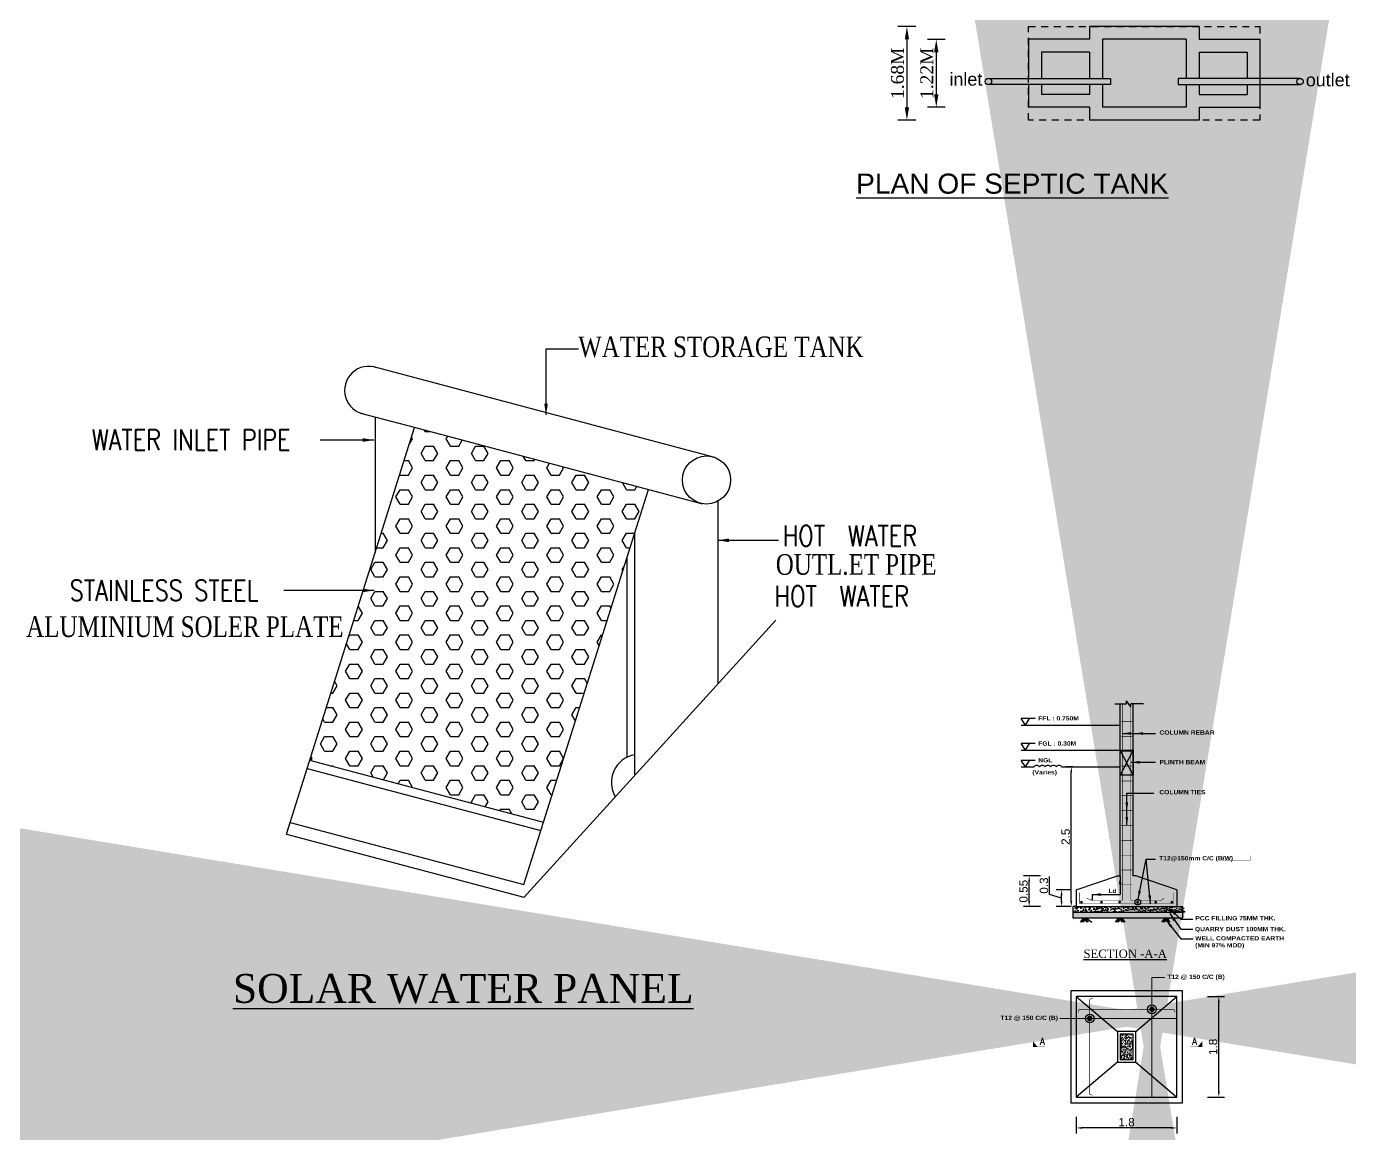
# Model space of a CAD drawing. Header units: metres. Extents: x 0 to 2048, y 111 to 219.
# Drawn here: x 2002.09 to 2025.77, y 164.36 to 184.17 of the extents above; entities that cross this region are included whole.
import ezdxf
from ezdxf.enums import TextEntityAlignment as Align

# ---------------------------------------------------------------- set-up
doc = ezdxf.new("R2010")
doc.units = ezdxf.units.M
doc.header["$LTSCALE"] = 0.5
doc.header["$MEASUREMENT"] = 0
doc.header["$PDMODE"] = 3
for name, pattern in [('$0$HIDDEN', [0.375, 0.25, -0.125]), ('( Dashed )', [0.75, 0.5, -0.25]), ('DASHED2', [0.375, 0.25, -0.125])]:
    doc.linetypes.add(name, pattern=pattern)
doc.layers.add('0 @ 15', color=7, linetype='Continuous')
doc.styles.add('1', font='arial.ttf')
doc.styles.add('200LT_L', font='romantic.ttf', dxfattribs={"height": 75})
doc.styles.add('200LT_M', font='arial.ttf', dxfattribs={"height": 0.15})
doc.styles.add('BDM1', font='arial.ttf')
doc.styles.add('D3', font='romand.shx', dxfattribs={"width": 0.9, "height": 150})
doc.styles.add('PKA-Romans', font='romans.shx', dxfattribs={"width": 0.8})
doc.styles.add('PKA-Times New Roman', font='times.ttf')
doc.styles.add('ROMANS', font='times.ttf')
doc.styles.get("Standard").update_dxf_attribs({"font": ''})
doc.styles.add('STYLE2', font='times.ttf')
doc.styles.add('style3', font='romab___.ttf', dxfattribs={"width": 0.8, "height": 3})
doc.styles.get('Standard').set_extended_font_data('Arial Black')
doc.dimstyles.new('D_200LT_L', dxfattribs={"dimtxt": 75, "dimasz": 50, "dimexe": 40, "dimexo": 30, "dimgap": 20, "dimtad": 1, "dimdec": 0, "dimzin": 11, "dimdsep": 46, "dimtxsty": '200LT_L', "dimblk": 'OBLIQUE', "dimcen": 0.09, "dimdle": 40, "dimclrd": 1, "dimclre": 1, "dimclrt": 3, "dimazin": 3, "dimtfac": 1, "dimtdec": 0, "dimtofl": 0, "dimtmove": 2, "dimatfit": 3, "dimfxl": 0, "dimfrac": 2, "dimtolj": 1, "dimtzin": 11, "dimlwd": 5, "dimlwe": 5, "dimarcsym": 0})
doc.dimstyles.new('D_200LT_M', dxfattribs={"dimtxt": 0.15, "dimasz": 0.1, "dimexe": 0.1, "dimexo": 0.1, "dimgap": 0.025, "dimtad": 1, "dimdec": 3, "dimzin": 11, "dimdsep": 46, "dimtxsty": '200LT_M', "dimcen": 0.09, "dimclrd": 252, "dimclre": 252, "dimclrt": 256, "dimazin": 3, "dimtfac": 1, "dimtdec": 3, "dimtofl": 0, "dimtmove": 1, "dimatfit": 3, "dimfxl": 0, "dimfrac": 2, "dimtzin": 11, "dimlwd": -1, "dimlwe": -1, "dimarcsym": 0})
doc.dimstyles.new('Dim-1', dxfattribs={"dimtxt": 0.3, "dimasz": 0.2, "dimexe": 2, "dimexo": 2, "dimgap": 0.05, "dimtad": 1, "dimzin": 4, "dimdsep": 46, "dimtxsty": 'style3', "dimblk": 'OPEN30', "dimcen": 1, "dimdle": 0.2, "dimse1": 1, "dimse2": 1, "dimclrd": 8, "dimclre": 8, "dimclrt": 6, "dimadec": 0, "dimazin": 0, "dimtfac": 1, "dimtix": 1, "dimtofl": 0, "dimtmove": 0, "dimatfit": 3, "dimfxl": 0, "dimtolj": 1, "dimtzin": 0, "dimarcsym": 0})
doc.dimstyles.new('PLAN', dxfattribs={"dimtxt": 0.23, "dimasz": 0.23, "dimexe": 0.16, "dimexo": 0, "dimgap": 0.05, "dimtad": 1, "dimzin": 2, "dimdsep": 46, "dimtxsty": 'STYLE2', "dimcen": 0.09, "dimclrd": 70, "dimclre": 50, "dimclrt": 4, "dimadec": 0, "dimazin": 0, "dimtfac": 1, "dimtofl": 0, "dimtmove": 2, "dimatfit": 3, "dimfxl": 0, "dimtvp": 0.1, "dimtolj": 1, "dimtzin": 2, "dimarcsym": 0})
doc.dimstyles.get("Standard").update_dxf_attribs({"dimtxt": 0.23, "dimasz": 0.18, "dimexe": 0.18, "dimexo": 0.0625, "dimgap": 0.09, "dimtad": 0, "dimtih": 1, "dimtoh": 1, "dimzin": 0, "dimdsep": 46, "dimtxsty": 'Standard', "dimblk": 'OBLIQUE', "dimcen": 0.09, "dimse1": 1, "dimse2": 1, "dimclrd": 1, "dimclrt": 3, "dimadec": 0, "dimazin": 0, "dimtfac": 1, "dimtofl": 0, "dimtmove": 0, "dimatfit": 3, "dimfxl": 0, "dimtolj": 1, "dimtzin": 0, "dimarcsym": 0})

# ---------------------------------------------------------------- blocks, each defined once
blk = doc.blocks.new('*D63')
at = {"color": 7, "lineweight": -2, "ltscale": 3}
for p, q in [((2018.538, 183.94), (2018.218, 183.94)), ((2018.538, 182.724), (2018.218, 182.724))]:
    blk.add_line(p, q, dxfattribs=at)
at = {"color": 0, "lineweight": -2, "ltscale": 3}
blk.add_line((2018.378, 183.71), (2018.378, 182.954), dxfattribs=at)
at = {"color": 0, "lineweight": -3, "ltscale": 3}
for points in [[(2018.339, 183.71), (2018.416, 183.71), (2018.378, 183.94)], [(2018.339, 182.954), (2018.416, 182.954), (2018.378, 182.724)]]:
    blk.add_solid(points, dxfattribs=at)
at = {"layer": 'Defpoints', "color": 0, "lineweight": -3, "ltscale": 3}
for p in [(2018.615, 183.94), (2018.378, 182.724), (2018.615, 182.724)]:
    blk.add_point(p, dxfattribs=at)
at = {"color": 0, "lineweight": -3, "ltscale": 3, "insert": (2018.21, 183.332), "char_height": 0.23, "attachment_point": 5, "rotation": 90, "style": 'STYLE2'}
blk.add_mtext('\\A1;1.22M', dxfattribs=at)
blk = doc.blocks.new('*D64')
at = {"color": 7, "lineweight": -2, "ltscale": 3}
for p, q in [((2018.012, 184.17), (2017.692, 184.17)), ((2018.012, 182.494), (2017.692, 182.494))]:
    blk.add_line(p, q, dxfattribs=at)
at = {"color": 0, "lineweight": -2, "ltscale": 3}
blk.add_line((2017.852, 183.94), (2017.852, 182.724), dxfattribs=at)
at = {"color": 0, "lineweight": -3, "ltscale": 3}
for points in [[(2017.814, 183.94), (2017.89, 183.94), (2017.852, 184.17)], [(2017.814, 182.724), (2017.89, 182.724), (2017.852, 182.494)]]:
    blk.add_solid(points, dxfattribs=at)
at = {"layer": 'Defpoints', "color": 0, "lineweight": -3, "ltscale": 3}
for p in [(2018.269, 184.17), (2017.852, 182.494), (2018.269, 182.494)]:
    blk.add_point(p, dxfattribs=at)
at = {"color": 0, "lineweight": -3, "ltscale": 3, "insert": (2017.685, 183.332), "char_height": 0.23, "attachment_point": 5, "rotation": 90, "style": 'STYLE2'}
blk.add_mtext('\\A1;1.68M', dxfattribs=at)
blk = doc.blocks.new('_Open30')
at = {"color": 0, "linetype": 'ByBlock', "lineweight": -2}
for p, q in [((-1, 0.27), (0, 0)), ((0, 0), (-1, -0.27)), ((0, 0), (-1, 0))]:
    blk.add_line(p, q, dxfattribs=at)
blk = doc.blocks.new('_Oblique')
at = {"color": 0, "linetype": 'ByBlock', "lineweight": -2}
blk.add_line((-0.5, -0.5), (0.5, 0.5), dxfattribs=at)
blk = doc.blocks.new('*D55')
at = {"color": 252}
for p, q in [((2020.407, 168.632), (2020.407, 168.955)), ((2020.621, 168.568), (2020.407, 168.632)), ((2020.784, 168.718), (2020.521, 168.718)), ((2020.621, 168.518), (2020.621, 168.618)), ((2020.784, 168.418), (2020.521, 168.418))]:
    blk.add_line(p, q, dxfattribs=at)
at = {"color": 252, "lineweight": -3}
for points in [[(2020.604, 168.618), (2020.637, 168.618), (2020.621, 168.718)], [(2020.604, 168.518), (2020.637, 168.518), (2020.621, 168.418)]]:
    blk.add_solid(points, dxfattribs=at)
at = {"layer": 'Defpoints', "color": 0, "lineweight": -3}
for p in [(2020.621, 168.718), (2020.884, 168.718), (2020.884, 168.418)]:
    blk.add_point(p, dxfattribs=at)
at = {"lineweight": -3, "insert": (2020.305, 168.794), "char_height": 0.15, "attachment_point": 5, "rotation": 90, "style": '200LT_M'}
blk.add_mtext('0.3', dxfattribs=at)
blk = doc.blocks.new('*D56')
at = {"color": 252}
for p, q in [((2020.884, 164.656), (2020.884, 164.356)), ((2022.684, 164.656), (2022.684, 164.356)), ((2022.584, 164.456), (2020.984, 164.456))]:
    blk.add_line(p, q, dxfattribs=at)
at = {"color": 252, "lineweight": -3}
for points in [[(2020.984, 164.473), (2020.984, 164.439), (2020.884, 164.456)], [(2022.584, 164.473), (2022.584, 164.439), (2022.684, 164.456)]]:
    blk.add_solid(points, dxfattribs=at)
at = {"layer": 'Defpoints', "color": 0, "lineweight": -3}
for p in [(2020.884, 165.007), (2022.684, 165.007), (2020.884, 164.456)]:
    blk.add_point(p, dxfattribs=at)
at = {"lineweight": -3, "insert": (2021.784, 164.558), "char_height": 0.15, "attachment_point": 5, "style": '200LT_M'}
blk.add_mtext('1.8', dxfattribs=at)
blk = doc.blocks.new('*D57')
at = {"color": 252}
for p, q in [((2023.234, 166.807), (2023.534, 166.807)), ((2023.434, 165.107), (2023.434, 166.707)), ((2023.234, 165.007), (2023.534, 165.007))]:
    blk.add_line(p, q, dxfattribs=at)
at = {"color": 252, "lineweight": -3}
for points in [[(2023.418, 166.707), (2023.451, 166.707), (2023.434, 166.807)], [(2023.418, 165.107), (2023.451, 165.107), (2023.434, 165.007)]]:
    blk.add_solid(points, dxfattribs=at)
at = {"layer": 'Defpoints', "color": 0, "lineweight": -3}
for p in [(2022.684, 166.807), (2023.434, 166.807), (2022.684, 165.007)]:
    blk.add_point(p, dxfattribs=at)
at = {"lineweight": -3, "insert": (2023.333, 165.907), "char_height": 0.15, "attachment_point": 5, "rotation": 90, "style": '200LT_M'}
blk.add_mtext('1.8', dxfattribs=at)
blk = doc.blocks.new('*D44')
at = {"color": 252}
for p, q in [((2020.819, 170.918), (2020.694, 170.918)), ((2020.794, 168.518), (2020.794, 170.818)), ((2020.794, 168.418), (2020.694, 168.418))]:
    blk.add_line(p, q, dxfattribs=at)
at = {"color": 252, "lineweight": -3}
for points in [[(2020.777, 170.818), (2020.811, 170.818), (2020.794, 170.918)], [(2020.777, 168.518), (2020.811, 168.518), (2020.794, 168.418)]]:
    blk.add_solid(points, dxfattribs=at)
at = {"layer": 'Defpoints', "color": 0, "lineweight": -3}
for p in [(2020.794, 170.918), (2020.919, 170.918), (2020.884, 168.418)]:
    blk.add_point(p, dxfattribs=at)
at = {"lineweight": -3, "insert": (2020.693, 169.668), "char_height": 0.15, "attachment_point": 5, "rotation": 90, "style": '200LT_M'}
blk.add_mtext('2.5', dxfattribs=at)
blk = doc.blocks.new('*D58')
at = {"color": 252}
for p, q in [((2020.241, 168.968), (2019.941, 168.968)), ((2020.041, 168.518), (2020.041, 168.868)), ((2020.241, 168.418), (2019.941, 168.418))]:
    blk.add_line(p, q, dxfattribs=at)
at = {"color": 252, "lineweight": -3}
for points in [[(2020.024, 168.868), (2020.057, 168.868), (2020.041, 168.968)], [(2020.024, 168.518), (2020.057, 168.518), (2020.041, 168.418)]]:
    blk.add_solid(points, dxfattribs=at)
at = {"layer": 'Defpoints', "color": 0, "lineweight": -3}
for p in [(2020.041, 168.968), (2021.669, 168.968), (2020.884, 168.418)]:
    blk.add_point(p, dxfattribs=at)
at = {"lineweight": -3, "insert": (2019.939, 168.693), "char_height": 0.15, "attachment_point": 5, "rotation": 90, "style": '200LT_M'}
blk.add_mtext('0.55', dxfattribs=at)

msp = doc.modelspace()

# ---------------------------------------------------------------- hatches: boundary and pattern name
at = {"lineweight": -3, "ltscale": 1000}
h = msp.add_hatch(dxfattribs=at)
h.set_pattern_fill('AR-CONC', color=256, scale=0.015, style=0)
h.set_pattern_definition([(50, (1369.91444, 949.88624), (0.1075890274, -0.00941282), [0.01125, -0.12375]), (355, (1369.91444, 949.88624), (-0.0208127, 0.11282882), [0.009, -0.099]), (100.451444, (1369.92341, 949.88546), (0.086776327, 0.103415999), [0.009561029, -0.105171317]), (46.1842, (1369.91444, 949.91624), (0.1600862, -0.024827892), [0.016875, -0.185625]), (96.635635, (1369.92778, 949.91417), (0.140199292, 0.14611779), [0.01434155, -0.157757064]), (351.184164, (1369.91444, 949.91624), (0.140199292, 0.14611779), [0.0135, -0.1485]), (21, (1369.92944, 949.90874), (0.089536058, -0.0603928336), [0.01125, -0.12375]), (326, (1369.92944, 949.90874), (0.0364973, 0.108772507), [0.009, -0.099]), (71.451445, (1369.9369, 949.90371), (0.126033357, 0.048379673), [0.009561029, -0.105171317]), (37.5, (1369.91444, 949.88624), (0.0018239783, 0.0499340781), [0, -0.0978, 0, -0.1005, 0, -0.099375]), (7.5, (1369.91444, 949.88624), (0.0394604306, 0.0591617568), [0, -0.0573, 0, -0.09555, 0, -0.037875]), (327.5, (1369.88099, 949.88624), (0.0800733654, -0.0033832308), [0, -0.0375, 0, -0.117, 0, -0.15525]), (317.5, (1369.86599, 949.88624), (0.0874779254, 0.0150157473), [0, -0.04875, 0, -0.0777, 0, -0.11025])])
h.paths.add_polyline_path([(2020.81887, 168.41774), (2022.81887, 168.41774), (2022.81887, 168.31774), (2020.81887, 168.31774)])
h = msp.add_hatch(dxfattribs=at)
h.set_pattern_fill('DOTS', color=256, scale=0.2, style=0)
h.set_pattern_definition([(0, (1369.914442, 949.886241), (0.00625, 0.0125), [0, -0.0125])])
h.paths.add_polyline_path([(2022.81887, 168.31774), (2020.81887, 168.31774), (2020.81887, 168.21774), (2022.81887, 168.21774)])
at = {"lineweight": -3}
h = msp.add_hatch(dxfattribs=at)
h.set_pattern_fill('AR-CONC', color=3, scale=0.01, angle=-90)
h.set_pattern_definition([(320, (-16183.31129, -10076.833925), (-0.0062752135, -0.07172601826), [0.0075, -0.0825]), (265, (-16183.31129, -10076.833925), (0.07521921337, 0.01387513336), [0.006, -0.066]), (10.45144446, (-16183.311814, -10076.8399), (0.0689439991, -0.05785088467), [0.0063740192, -0.0701142112]), (316.1842, (-16183.29129, -10076.833925), (-0.01655192808, -0.10672413307), [0.01125, -0.12375]), (6.6356355, (-16183.29267, -10076.84282), (0.0974118601, -0.09346619457), [0.0095610342, -0.105171376]), (261.184164, (-16183.29129, -10076.83393), (0.09741186, -0.0934661945), [0.009, -0.0990000001]), (291, (-16183.29629, -10076.843925), (-0.04026188907, -0.05969070521), [0.0075, -0.0825]), (236, (-16183.29629, -10076.843925), (0.0725150045, -0.0243315332), [0.006, -0.066]), (341.45144474, (-16183.29965, -10076.8489), (0.03225311528, -0.08402223767), [0.006374019, -0.0701142112]), (307.5, (-16183.311291, -10076.833925), (0.033289385383, -0.001215985532), [0, -0.0652, 0, -0.067, 0, -0.06625]), (277.5, (-16183.31129, -10076.833925), (0.03944117119, -0.026306953744), [0, -0.0382, 0, -0.0637, 0, -0.02525]), (237.5, (-16183.311291, -10076.811625), (-0.002255487173, -0.053382243617), [0, -0.025, 0, -0.078, 0, -0.1035]), (227.5, (-16183.31129, -10076.801625), (0.01001049823, -0.05831861693), [0, -0.0325, 0, -0.0518, 0, -0.0735])])
h.paths.add_polyline_path([(2021.89887, 166.13224), (2021.66887, 166.13224), (2021.66887, 165.68224), (2021.89887, 165.68224)])
at = {"layer": '0 @ 15', "linetype": 'ByBlock', "lineweight": -3}
h = msp.add_hatch(dxfattribs=at)
h.set_pattern_fill('HEX', color=8, scale=1.20076, style=0)
h.set_pattern_definition([(0, (1396.8431, 271.029), (0, 0.25997215), [0.15009499, -0.30018998]), (120, (1396.8431, 271.029), (-0.22514248, -0.12998607), [0.15009499, -0.30018998]), (60, (1396.9932, 271.029), (-0.22514248, 0.12998607), [0.15009499, -0.30018998])])
h.paths.add_polyline_path([(2012.97778, 175.09969), (2013.22533, 175.88469), (2009.04056, 176.99442), (2008.33534, 174.7582), (2007.16176, 171.03681), (2011.34654, 169.92708), (2012.83646, 174.6516)])

# ---------------------------------------------------------------- linework, layer by layer
at = {"color": 7, "linetype": 'ByBlock', "lineweight": -3}
for p, q in [((2023.08063, 184.17043), (2021.12063, 184.17043)), ((2021.12063, 184.17043), (2021.12063, 183.94043)), ((2023.08063, 184.17043), (2023.08063, 183.94043)), ((2020.03063, 183.94043), (2020.03063, 183.24171)), ((2021.12063, 183.94043), (2020.03063, 183.94043)), ((2022.85063, 183.94043), (2021.35063, 183.94043)), ((2021.35063, 183.94043), (2021.35063, 183.24171)), ((2022.85063, 183.94043), (2022.85063, 183.24171)), ((2023.08063, 183.94043), (2024.17063, 183.94043)), ((2024.17063, 183.94043), (2024.17063, 183.24171)), ((2021.12063, 183.71043), (2020.26063, 183.71043)), ((2020.26063, 183.71043), (2020.26063, 183.24171)), ((2021.12063, 183.71043), (2021.12063, 183.24171)), ((2023.08063, 183.71043), (2023.08063, 183.24171)), ((2023.08063, 183.71043), (2023.94063, 183.71043)), ((2023.94063, 183.71043), (2023.94063, 183.24171)), ((2020.03063, 183.12872), (2020.03063, 182.72404)), ((2020.26063, 183.12872), (2020.26063, 182.95404)), ((2021.12063, 183.12872), (2021.12063, 182.95404)), ((2021.35063, 183.12872), (2021.35063, 182.72404)), ((2022.85063, 183.12872), (2022.85063, 182.72404)), ((2023.08063, 183.12872), (2023.08063, 182.95404)), ((2023.94063, 183.12872), (2023.94063, 182.95404)), ((2024.17063, 183.12872), (2024.17063, 182.72404)), ((2021.12063, 182.95404), (2020.26063, 182.95404)), ((2023.08063, 182.95404), (2023.94063, 182.95404)), ((2021.12063, 182.72404), (2020.03063, 182.72404)), ((2021.12063, 182.72404), (2021.12063, 182.49404)), ((2022.85063, 182.72404), (2021.35063, 182.72404)), ((2023.08063, 182.72404), (2023.08063, 182.49404)), ((2023.08063, 182.72404), (2024.17063, 182.72404)), ((2023.08063, 182.49404), (2021.12063, 182.49404))]:
    msp.add_line(p, q, dxfattribs=at)
at = {"linetype": 'ByBlock', "lineweight": -3}
for p, q in [((2014.41413, 176.45802), (2008.28965, 178.08213)), ((2008.07166, 177.25135), (2009.03242, 176.99658)), ((2008.33534, 177.18143), (2008.33534, 174.7582)), ((2006.74527, 169.71613), (2009.04056, 176.99442)), ((2009.03242, 176.99658), (2014.19181, 175.62839)), ((2010.99519, 168.81296), (2013.22533, 175.88469)), ((2014.46713, 175.67227), (2014.46713, 172.40218)), ((2012.97778, 175.09969), (2012.97778, 170.76382)), ((2012.83646, 174.6516), (2012.83646, 171.08837)), ((2015.50557, 173.54451), (2010.99519, 168.58288)), ((2007.16176, 171.03681), (2011.34654, 169.92708)), ((2007.11544, 170.88993), (2011.30022, 169.7802)), ((2006.81041, 169.9227), (2010.99519, 168.81296)), ((2006.74527, 169.71613), (2010.99519, 168.58912))]:
    msp.add_line(p, q, dxfattribs=at)
at = {"color": 8, "lineweight": -3}
for p, q in [((2021.57428, 172.04924), (2021.78037, 172.04924)), ((2021.78037, 172.04924), (2021.78037, 172.10324)), ((2021.85737, 171.99524), (2021.78037, 172.10324)), ((2022.08408, 172.04924), (2021.85737, 172.04924)), ((2021.85737, 171.99524), (2021.85737, 172.04924)), ((2019.97197, 171.66774), (2019.89894, 171.78432)), ((2020.14764, 171.78432), (2019.89894, 171.78432)), ((2019.97197, 171.66774), (2020.045, 171.78432)), ((2019.97197, 171.21774), (2019.89894, 171.33432)), ((2020.14764, 171.33432), (2019.89894, 171.33432)), ((2019.97197, 171.21774), (2020.045, 171.33432)), ((2019.97197, 170.91774), (2019.89894, 171.03432)), ((2020.14764, 171.03432), (2019.89894, 171.03432)), ((2019.97197, 170.91774), (2020.045, 171.03432)), ((2020.62477, 170.91774), (2021.66887, 170.91774))]:
    msp.add_line(p, q, dxfattribs=at)
at = {"lineweight": -3}
for p, q in [((2021.66887, 168.96801), (2021.66887, 172.04924)), ((2021.89887, 168.96801), (2021.89887, 172.04924)), ((2020.88387, 168.71774), (2021.61887, 168.96801)), ((2021.61887, 168.96801), (2021.66887, 168.96801)), ((2021.94887, 168.96801), (2021.89887, 168.96801)), ((2022.68387, 168.71774), (2021.94887, 168.96801)), ((2020.88387, 168.71774), (2020.88387, 168.41774)), ((2021.17177, 168.52672), (2021.17177, 168.63226)), ((2022.68387, 168.71774), (2022.68387, 168.41774)), ((2020.88387, 168.41774), (2022.68387, 168.41774)), ((2020.88387, 166.80724), (2021.61887, 166.18224)), ((2021.94887, 166.18224), (2022.68387, 166.80724)), ((2021.61887, 165.63224), (2020.88387, 165.00724)), ((2021.94887, 165.63224), (2022.68387, 165.00724))]:
    msp.add_line(p, q, dxfattribs=at)
at = {"linetype": '( Dashed )', "lineweight": -3, "ltscale": 120}
for p, q in [((2021.89887, 171.21774), (2021.66887, 170.76774)), ((2021.89887, 170.76774), (2021.66887, 171.21774))]:
    msp.add_line(p, q, dxfattribs=at)
at = {"linetype": 'ByBlock', "lineweight": -3, "ltscale": 600}
for p, q in [((2020.81887, 168.41774), (2020.81887, 168.21774)), ((2020.88387, 168.41774), (2020.81887, 168.41774)), ((2022.68387, 168.41774), (2022.78387, 168.41774)), ((2022.78387, 168.41774), (2022.78387, 168.21774)), ((2020.81887, 168.31774), (2022.78387, 168.31774)), ((2020.81887, 168.21774), (2022.78387, 168.21774)), ((2021.01278, 168.21774), (2020.95078, 168.13824)), ((2021.03578, 168.21774), (2020.97378, 168.13824)), ((2021.06178, 168.21774), (2020.99978, 168.13824)), ((2021.01278, 168.21774), (2021.07478, 168.13824)), ((2021.03578, 168.21774), (2021.09778, 168.13824)), ((2021.06178, 168.21774), (2021.15878, 168.13824)), ((2021.64078, 168.21774), (2021.57878, 168.13824)), ((2021.66378, 168.21774), (2021.60178, 168.13824)), ((2021.68978, 168.21774), (2021.62778, 168.13824)), ((2021.64078, 168.21774), (2021.70278, 168.13824)), ((2021.66378, 168.21774), (2021.72578, 168.13824)), ((2021.68978, 168.21774), (2021.75178, 168.13824)), ((2022.47078, 168.21774), (2022.40878, 168.13824)), ((2022.49378, 168.21774), (2022.43178, 168.13824)), ((2022.51978, 168.21774), (2022.45778, 168.13824)), ((2022.47078, 168.21774), (2022.53278, 168.13824)), ((2022.49378, 168.21774), (2022.55578, 168.13824)), ((2022.51978, 168.21774), (2022.54678, 168.13824))]:
    msp.add_line(p, q, dxfattribs=at)
at = {"color": 7, "linetype": '$0$HIDDEN', "lineweight": -3}
msp.add_lwpolyline([(2020.03063, 184.17043), (2024.17063, 184.17043), (2024.17063, 182.49404), (2020.03063, 182.49404)], close=True, dxfattribs=at)
at = {"color": 7, "linetype": 'ByBlock', "lineweight": -3}
for points in [[(2019.31202, 183.24171), (2021.49453, 183.24171), (2021.49453, 183.12872), (2019.31202, 183.12872)], [(2024.88924, 183.24171), (2022.70673, 183.24171), (2022.70673, 183.12872), (2024.88924, 183.12872)]]:
    msp.add_lwpolyline(points, dxfattribs=at)
at = {"lineweight": -3}
for points, const_width in [([(2021.70887, 172.04924), (2021.70887, 168.54274, -0.41421356), (2021.69387, 168.52774), (2021.17314, 168.52774, -0.1397605), (2021.16523, 168.53), (2021.07344, 168.56524)], 0.01), ([(2022.45518, 168.56524), (2022.39839, 168.53, -0.1397605), (2022.39048, 168.52774), (2021.87387, 168.52774, -0.41421356), (2021.85887, 168.54274), (2021.85887, 172.04924)], 0.01), ([(2023.49893, 169.30741), (2023.49893, 169.25191, 0.41421356), (2023.50343, 169.24741), (2023.99843, 169.24741, 0.41421356), (2024.00293, 169.25191), (2024.00293, 169.30741)], 0.003), ([(2020.94387, 168.66774), (2020.94387, 168.48274, 0.41421356), (2020.95887, 168.46774), (2022.60887, 168.46774, 0.41421356), (2022.62387, 168.48274), (2022.62387, 168.66774)], 0.01)]:
    msp.add_lwpolyline(points, format="xyb", dxfattribs=dict(at, const_width=const_width))
for points, const_width in [([(2021.69194, 171.72873), (2021.88324, 171.72873)], 0.01), ([(2021.69194, 171.46323), (2021.88324, 171.46323)], 0.01), ([(2021.69194, 171.19773), (2021.88324, 171.19773)], 0.01), ([(2021.69194, 170.93223), (2021.88324, 170.93223)], 0.01), ([(2021.69194, 170.66673), (2021.88324, 170.66673)], 0.01), ([(2021.69194, 170.40123), (2021.88324, 170.40123)], 0.01), ([(2021.69194, 170.13573), (2021.88324, 170.13573)], 0.01), ([(2021.69194, 169.87024), (2021.88324, 169.87024)], 0.01), ([(2021.69194, 169.60474), (2021.88324, 169.60474)], 0.01), ([(2021.69194, 169.33924), (2021.88324, 169.33924)], 0.01), ([(2023.49893, 169.30741), (2023.52579, 169.32658)], 0.003), ([(2024.00293, 169.30741), (2023.97607, 169.32658)], 0.003), ([(2021.69194, 169.07374), (2021.88324, 169.07374)], 0.01), ([(2021.69194, 168.80824), (2021.88324, 168.80824)], 0.01), ([(2021.1222, 166.76063), (2021.17504, 166.77728)], 0.01), ([(2021.1222, 166.76063), (2021.1222, 165.05685)], 0.01), ([(2020.93387, 166.57913), (2020.91721, 166.52629)], 0.01), ([(2020.93387, 166.57913), (2022.63387, 166.57913)], 0.01), ([(2022.63387, 166.57913), (2022.65052, 166.52629)], 0.01), ([(2021.12098, 165.05724), (2021.17382, 165.04059)], 0.01)]:
    msp.add_lwpolyline(points, dxfattribs=dict(at, const_width=const_width))
at = {"color": 8, "lineweight": -3}
for points in [[(2019.89431, 171.66774), (2021.66887, 171.66774)], [(2019.89431, 171.21774), (2021.66887, 171.21774)], [(2019.89431, 170.91774), (2020.12477, 170.91774)], [(2020.62477, 170.91774), (2021.66887, 170.91774)]]:
    msp.add_lwpolyline(points, dxfattribs=at)
at = {"linetype": '( Dashed )', "lineweight": -3, "ltscale": 120}
msp.add_lwpolyline([(2021.66887, 171.21774), (2021.89887, 171.21774), (2021.89887, 170.76774), (2021.66887, 170.76774)], close=True, dxfattribs=at)
at = {"lineweight": -3, "const_width": 0.02426}
for points in [[(2020.96431, 168.49724, 1), (2020.98857, 168.49724, 1)], [(2021.32271, 168.49724, 1), (2021.34697, 168.49724, 1)], [(2021.64611, 168.49724, 1), (2021.67037, 168.49724, 1)], [(2021.96951, 168.49724, 1), (2021.99377, 168.49724, 1)], [(2022.29291, 168.49724, 1), (2022.31717, 168.49724, 1)], [(2022.58131, 168.49724, 1), (2022.60557, 168.49724, 1)]]:
    msp.add_lwpolyline(points, format="xyb", close=True, dxfattribs=at)
at = {"lineweight": -3, "ltscale": 600}
msp.add_lwpolyline([(2020.78387, 164.90724), (2022.78387, 164.90724), (2022.78387, 166.90724), (2020.78387, 166.90724)], close=True, dxfattribs=at)
at = {"lineweight": -3}
for points in [[(2020.88387, 165.00724), (2022.68387, 165.00724), (2022.68387, 166.80724), (2020.88387, 166.80724)], [(2021.66887, 165.68224), (2021.89887, 165.68224), (2021.89887, 166.13224), (2021.66887, 166.13224)]]:
    msp.add_lwpolyline(points, close=True, dxfattribs=at)
at = {"color": 1, "lineweight": -3, "const_width": 0.04852}
for points in [[(2022.26197, 166.57913, -1), (2022.21346, 166.57913, -1)], [(2021.14904, 166.41578, -1), (2021.10052, 166.41578, -1)]]:
    msp.add_lwpolyline(points, format="xyb", close=True, dxfattribs=at)
at = {"color": 3, "lineweight": -3, "const_width": 0.00606}
for points in [[(2020.32078, 165.90724), (2020.11062, 165.90724), (2020.11062, 165.99821), (2020.18695, 165.90724)], [(2022.92496, 165.90724), (2023.13513, 165.90724), (2023.13513, 165.99821), (2023.0588, 165.90724)]]:
    msp.add_lwpolyline(points, dxfattribs=at)
at = {"linetype": 'DASHED2', "lineweight": -3, "ltscale": 500}
msp.add_lwpolyline([(2021.61887, 165.63224), (2021.94887, 165.63224), (2021.94887, 166.18224), (2021.61887, 166.18224)], close=True, dxfattribs=at)
at = {"color": 7, "linetype": 'ByBlock', "lineweight": -3}
for centre in [(2019.31202, 183.18522), (2024.88924, 183.18522)]:
    msp.add_circle(centre, 0.05649, dxfattribs=at)
at = {"linetype": 'ByBlock', "lineweight": -3}
msp.add_circle((2014.26525, 176.05331), 0.43122, dxfattribs=at)
at = {"lineweight": -3}
for centre, radius in [((2021.98266, 168.49901), 0.05116), ((2021.12478, 166.41578), 0.0779), ((2022.23772, 166.57913), 0.0779)]:
    msp.add_circle(centre, radius, dxfattribs=at)
at = {"linetype": 'ByBlock', "lineweight": -3}
for centre, radius, start, end in [((2008.21843, 177.65683), 0.43122, 69.802327, 260.194947), ((2013.06844, 170.63912), 0.5056, 100.330136, 210.354729)]:
    msp.add_arc(centre, radius, start, end, dxfattribs=at)
at = {"color": 8, "lineweight": -3}
for centre in [(2020.17477, 170.88273), (2020.27477, 170.88273), (2020.37477, 170.88273), (2020.47477, 170.88273), (2020.57477, 170.88273)]:
    msp.add_arc(centre, 0.06104, 35, 145, dxfattribs=at)
at = {"color": 2, "lineweight": -3}
for points in [[(2020.18569, 165.90669), (2020.11062, 165.90724), (2020.11062, 165.99821)], [(2023.06005, 165.90669), (2023.13513, 165.90724), (2023.13513, 165.99821)]]:
    msp.add_solid(points, dxfattribs=at)

# ---------------------------------------------------------------- texts
at = {"color": 7, "linetype": 'ByBlock', "lineweight": -3, "style": 'BDM1'}
for s, p in [('inlet', (2018.61237, 183.22618)), ('outlet', (2024.99062, 183.21382))]:
    msp.add_text(s, height=0.23, dxfattribs=at).set_placement(p, align=Align.MIDDLE_LEFT)
at = {"linetype": 'Continuous', "lineweight": -3, "style": 'ROMANS', "width": 0.8}
for s, p in [('WATER STORAGE TANK', (2011.96839, 178.25177)), ('OUTL.ET PIPE', (2015.50537, 174.35675)), ('ALUMINIUM SOLER PLATE', (2002.08913, 173.24352))]:
    msp.add_text(s, height=0.3694646, dxfattribs=at).set_placement(p)
at = {"linetype": 'ByBlock', "lineweight": -3, "style": 'PKA-Romans', "width": 0.8}
for s, height, p in [('WATER INLET PIPE', 0.3694646, (2003.26007, 176.58892)), ('HOT  WATER', 0.369465, (2015.62724, 174.86928)), ('STAINLESS STEEL ', 0.3694646, (2002.8662, 173.89177)), ('HOT  WATER', 0.369465, (2015.48148, 173.78655))]:
    msp.add_text(s, height=height, dxfattribs=at).set_placement(p)
at = {"color": 7, "linetype": 'Continuous', "lineweight": -3, "style": 'PKA-Times New Roman'}
for s, height, p in [('%%USECTION -A-A', 0.15, (2021.01231, 167.4986)), ('%%USOLAR WATER PANEL', 0.5172504, (2005.78809, 166.69507))]:
    msp.add_text(s, height=height, dxfattribs=at).set_placement(p)
at = {"lineweight": -3, "style": 'D3', "width": 0.9}
for p in [(2020.23433, 165.94511), (2022.95623, 165.94511)]:
    msp.add_text('A', height=0.125, dxfattribs=at).set_placement(p)
at = {"color": 7, "lineweight": -3, "insert": (2022.53187, 181.17208), "char_height": 0.36, "attachment_point": 9, "style": '1'}
msp.add_mtext('{\\LPLAN OF SEPTIC TANK}', dxfattribs=at)
at = {"lineweight": -3, "char_height": 0.075}
for s, insert, width, attachment_point in [('{\\C150;FFL : 0.750M}', (2020.20308, 171.82429), 2.8260463, 1), ('{\\C150;COLUMN REBAR}', (2022.37241, 171.57084), 2.8260463, 1), ('{\\C150;FGL : 0.30M}', (2020.20308, 171.37429), 2.8260463, 1), ('{\\C150;NGL}', (2020.20308, 171.07429), 2.8260463, 1), ('{\\C150;PLINTH BEAM}', (2022.37241, 171.04006), 2.8260463, 1), ('{\\C150;(Varies)}', (2020.09779, 170.85862), 2.8260463, 1), ('{\\C150;COLUMN TIES}', (2022.37005, 170.50375), 2.8260463, 1), ('{\\C150;T12@150mm C/C (B/W)}', (2022.36716, 169.32075), 2.8260463, 1), ('{\\C150;Ld}', (2021.45878, 168.73606), 2.8260463, 1), ('{\\C150;PCC FILLING 75MM THK.}', (2023.01432, 168.24688), 3.4281857, 1), ('{\\C150;QUARRY DUST 100MM THK.\\P }', (2023.0065, 168.05298), 2.8260463, 1), ('{\\C150;WELL COMPACTED EARTH\\P(MIN 97% MDD) }', (2023.01158, 167.88798), 2.8260463, 1), ('{\\C150; T12 @ 150 C/C (B)}', (2022.47882, 167.19847), 3.3364877, 1), ('{\\C150;T12 @ 150 C/C (B) }', (2020.55636, 166.46422), 3.3364877, 3)]:
    msp.add_mtext(s, dxfattribs=dict(at, insert=insert, width=width, attachment_point=attachment_point))

# ---------------------------------------------------------------- dimensions: what is measured, and where the dimension line sits
at = {"color": 7, "lineweight": -3, "ltscale": 3}
for base, p1, p2, picture, middle in [((2017.85193, 182.49404), (2018.26935, 184.17043), (2018.26935, 182.49404), '*D64', (2017.68461, 183.33224)), ((2018.37771, 182.72404), (2018.61511, 183.94043), (2018.61511, 182.72404), '*D63', (2018.21038, 183.33224))]:
    dim = msp.add_linear_dim(base=base, p1=p1, p2=p2, angle=90, dimstyle='PLAN', override={"dimpost": 'M', "dimclrd": 0, "dimclre": 7, "dimclrt": 0}, dxfattribs=at)
    dim.commit()
    dim.dimension.update_dxf_attribs({"geometry": picture, "text_midpoint": middle})
at = {"color": 8, "lineweight": -3}
for base, p1, p2, picture, middle in [((2020.79415, 170.91774), (2020.88387, 168.41774), (2020.91887, 170.91774), '*D44', (2020.69256, 169.66774)), ((2020.04053, 168.96801), (2020.88387, 168.41774), (2021.66887, 168.96801), '*D58', (2019.93894, 168.69288)), ((2020.62076, 168.71774), (2020.88387, 168.41774), (2020.88387, 168.71774), '*D55', (2020.30499, 168.65698)), ((2023.43429, 166.80724), (2022.68387, 165.00724), (2022.68387, 166.80724), '*D57', (2023.3327, 165.90724))]:
    dim = msp.add_linear_dim(base=base, p1=p1, p2=p2, angle=90, dimstyle='D_200LT_M', dxfattribs=at)
    dim.commit()
    dim.dimension.update_dxf_attribs({"geometry": picture, "text_midpoint": middle})
dim = msp.add_linear_dim(base=(2020.88387, 164.456), p1=(2022.68387, 165.00724), p2=(2020.88387, 165.00724), dimstyle='D_200LT_M', dxfattribs=at)
dim.commit()
dim.dimension.update_dxf_attribs({"geometry": '*D56', "text_midpoint": (2021.78387, 164.55758)})

# ---------------------------------------------------------------- leaders
at = {"lineweight": -3}
for points, dimstyle, override in [([(2011.39289, 177.22115), (2011.39289, 178.40286), (2011.97676, 178.40286)], 'Dim-1', {"dimfxl": 0, "dimfxlon": 1, "dimarcsym": 2}), ([(2008.31216, 176.76871), (2007.34803, 176.76871)], 'Dim-1', {"dimfxl": 0, "dimfxlon": 1, "dimarcsym": 2}), ([(2014.46713, 174.97329), (2015.5535, 174.97329)], 'Dim-1', {"dimfxl": 0, "dimfxlon": 1, "dimarcsym": 2}), ([(2008.31401, 174.07673), (2006.69956, 174.07673)], 'Dim-1', {"dimfxl": 0, "dimfxlon": 1, "dimarcsym": 2}), ([(2021.70887, 171.51641), (2022.3033, 171.51641)], 'Standard', {"dimasz": 0.15, "dimfxl": 0.5}), ([(2021.92887, 171.51641), (2022.3033, 171.51641)], 'Standard', {"dimasz": 0.15, "dimfxl": 0.5}), ([(2021.86605, 171.00063), (2022.3033, 171.00063)], 'Standard', {"dimasz": 0.15, "dimfxl": 0.5}), ([(2021.78821, 170.13471), (2021.78821, 170.44933), (2022.26995, 170.44933)], 'Standard', {"dimasz": 0.15, "dimfxl": 0.5}), ([(2021.78821, 169.86857), (2021.78821, 170.44933), (2022.24115, 170.44933)], 'Standard', {"dimasz": 0.15, "dimfxl": 0.5}), ([(2021.98836, 168.54985), (2022.13354, 169.26632), (2022.3033, 169.26632)], 'Standard', {"dimasz": 0.15, "dimfxl": 0.5}), ([(2022.21254, 168.46774), (2022.13354, 169.26632)], 'Standard', {"dimasz": 0.15, "dimfxl": 0.5}), ([(2021.66887, 168.96801), (2021.66887, 168.63328)], 'Standard', {"dimasz": 0.15, "dimfxl": 0.5}), ([(2021.17177, 168.63328), (2021.66887, 168.63328)], 'Standard', {"dimasz": 0.15, "dimfxl": 0.5}), ([(2022.54278, 168.38824), (2022.75369, 168.19427), (2022.9702, 168.19427)], 'Standard', {"dimasz": 0.15, "dimfxl": 0.5}), ([(2022.48878, 168.17799), (2022.75428, 167.84374), (2022.97528, 167.84374)], 'Standard', {"dimasz": 0.15, "dimfxl": 0.5}), ([(2022.55587, 168.29174), (2022.75369, 168.01474), (2022.9702, 168.01474)], 'Standard', {"dimasz": 0.15, "dimfxl": 0.5}), ([(2022.23772, 166.80724), (2022.23772, 167.15002), (2022.46952, 167.15002)], 'D_200LT_L', {"dimasz": 0, "dimtad": 0, "dimclrd": 256, "dimfxl": 0.2, "dimfxlon": 1, "dimarcsym": 1}), ([(2022.23772, 166.80724), (2022.23772, 165.68516)], 'D_200LT_L', {"dimasz": 100, "dimtad": 0, "dimclrd": 256, "dimfxl": 0.2, "dimfxlon": 1, "dimarcsym": 1}), ([(2020.88387, 166.41578), (2020.58605, 166.41578)], 'D_200LT_L', {"dimasz": 0, "dimtad": 0, "dimclrd": 256, "dimfxl": 0.2, "dimfxlon": 1, "dimarcsym": 1}), ([(2020.88387, 166.41578), (2021.75483, 166.41578)], 'D_200LT_L', {"dimasz": 100, "dimtad": 0, "dimclrd": 256, "dimfxl": 0.2, "dimfxlon": 1, "dimarcsym": 1}), ([(2022.68387, 166.41578), (2021.75483, 166.41578)], 'D_200LT_L', {"dimasz": 100, "dimtad": 0, "dimclrd": 256, "dimfxl": 0.2, "dimfxlon": 1, "dimarcsym": 1}), ([(2022.23772, 165.00724), (2022.23772, 165.68516)], 'D_200LT_L', {"dimasz": 100, "dimtad": 0, "dimclrd": 256, "dimfxl": 0.2, "dimfxlon": 1, "dimarcsym": 1})]:
    msp.add_leader(points, dimstyle=dimstyle, override=override, dxfattribs=at)

doc.saveas('drawing.dxf')
